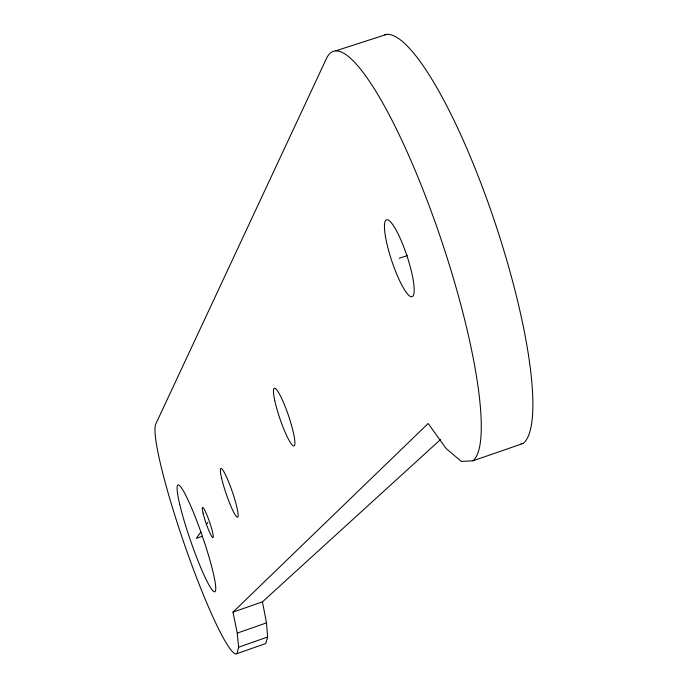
<?xml version="1.0" encoding="UTF-8"?>
<svg xmlns="http://www.w3.org/2000/svg" width="688" height="688" viewBox="0 0 688 688"><rect width="100%" height="100%" fill="white"/><g stroke="black" fill="none" stroke-linecap="round" stroke-linejoin="round"><path stroke-width="1.03" d="M440.612 439.469L262.446 601.845L266.497 622.864L267.606 637.028L265.792 643.512L237.076 653.6L238.624 647.202L237.248 633.106L232.983 612.131L428.177 423.49L446.065 448.473L461.356 461.399L472.897 460.822L523.181 443.433A216.092 46.251 71.7 0 0 493.76 218.904A216.092 46.251 71.7 0 0 384.583 34.735M200.887 531.996L196.286 538.343L202.22 536.296M206.434 524.342L207.759 522.519M237.248 633.106L266.497 622.864M238.624 647.202L267.606 637.028M232.983 612.131L262.446 601.845M399.221 258.284L407.244 255.601M335.77 50.835L386.596 34.4M521.117 443.579L523.181 443.433M472.897 460.822A216.634 42.88 71.6 0 0 432.417 214.604A216.634 42.88 71.6 0 0 326.516 58.394L155.815 423.937A122.258 13.683 71 0 0 187.016 551.75A122.258 13.683 71 0 0 237.076 653.6M179.749 504.467A56.511 6.321 71 0 0 213.228 591.104A56.511 6.321 71 0 0 196.226 519.397A56.511 6.321 71 0 0 179.749 504.467M385.486 236.749A40.532 8.007 71.6 0 0 410.968 296.691A40.532 8.007 71.6 0 0 401.465 241.247A40.532 8.007 71.6 0 0 385.486 236.749M203.063 513.171A15.936 1.858 71 0 0 212.532 537.44A15.936 1.858 71 0 0 207.699 516.937A15.936 1.858 71 0 0 203.063 513.171M221.519 477.868A25.766 3.242 71.1 0 0 236.939 517.015A25.766 3.242 71.1 0 0 229.353 483.681A25.766 3.242 71.1 0 0 221.519 477.868M274.607 399.831A30.521 4.549 71.2 0 0 293.174 445.815A30.521 4.549 71.2 0 0 284.772 405.593A30.521 4.549 71.2 0 0 274.607 399.831"/></g></svg>
